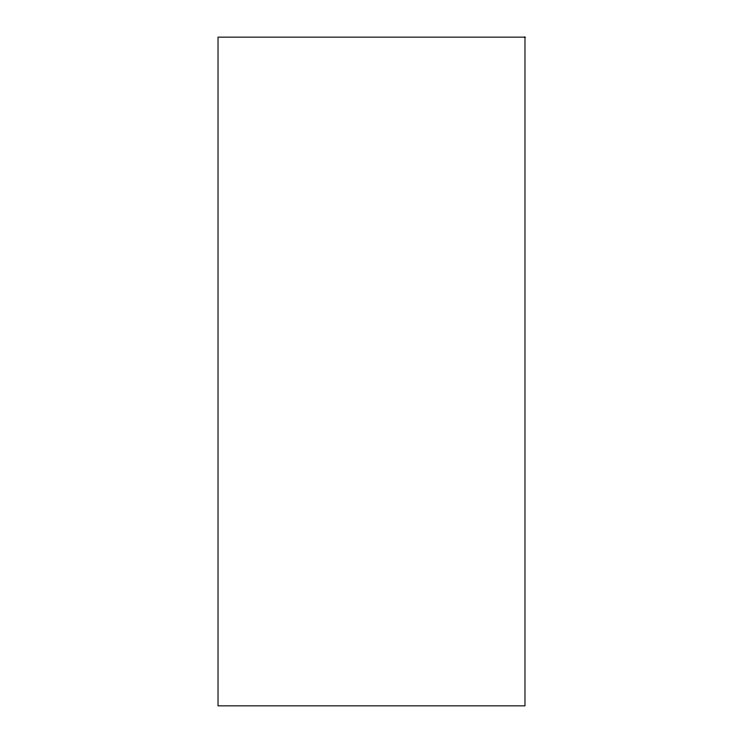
<?xml version="1.0" encoding="UTF-8"?>
<svg xmlns="http://www.w3.org/2000/svg" width="743" height="743" viewBox="0 0 743 743"><rect width="100%" height="100%" fill="white"/><g stroke="black" fill="none" stroke-linecap="round" stroke-linejoin="round"><path stroke-width="1.11" d="M524.976 37.15L218.024 37.15L218.024 705.85L524.976 705.85L524.976 37.15"/></g></svg>
